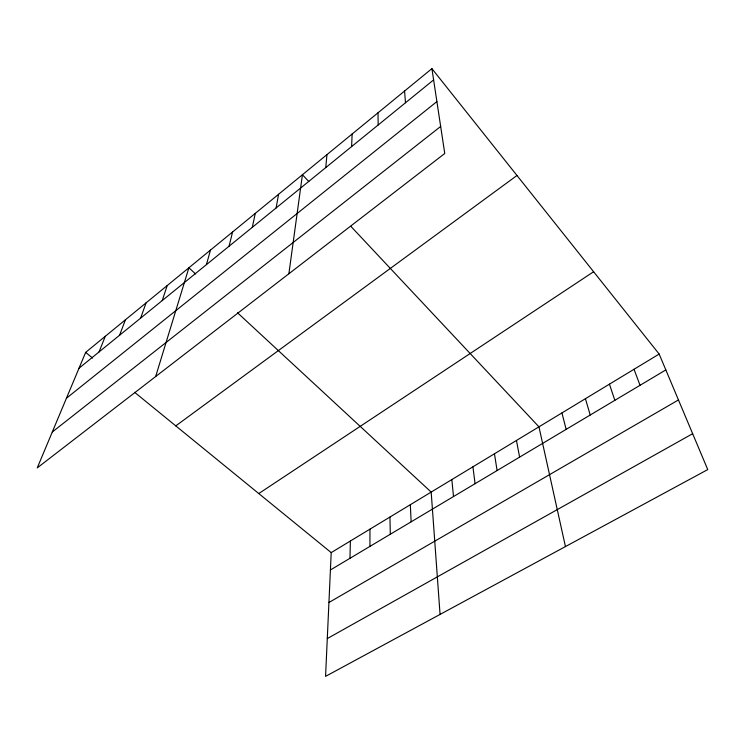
<?xml version="1.0" encoding="UTF-8"?>
<svg xmlns="http://www.w3.org/2000/svg" width="745" height="745" viewBox="0 0 745 745"><rect width="100%" height="100%" fill="white"/><g stroke="black" fill="none" stroke-linecap="round" stroke-linejoin="round"><path stroke-width="1.12" d="M369.93 546.402L369.958 529.155M349.964 558.303L350.383 541M351.603 146.588L352.134 133.998M134.659 392.345L331.208 552.613L325.565 676.367L707.75 469.583L659.157 354.061L431.904 68.633L85.647 352.385L37.25 467.897L444.765 153.489L431.904 68.633M325.761 167.597L326.953 154.634M288.883 273.75L302.433 174.73L308.793 181.501M276.134 207.957L278.555 194.296M252.294 227.337L255.284 213.368M229.069 246.222L232.589 231.965M206.44 264.624L210.472 250.097M155.658 376.542L188.895 267.772L195.581 273.964M162.224 300.57L167.215 285.549M140.628 318.134L146.067 302.88M119.573 335.25L125.43 319.782M99.038 351.947L105.296 336.284M79.007 368.235L433.609 79.911M66.426 398.258L436.896 101.581M52.29 432.007L440.668 126.445M175.773 425.879L516.983 175.485M258.776 493.553L593.607 271.729M331.208 552.613L659.157 354.061M330.417 569.962L665.834 369.92M328.936 602.5L678.462 399.944M327.288 638.577L692.654 433.702M85.647 352.385L92.613 358.066M237.515 312.788L431.178 492.091L440.062 614.42M350.886 226.368L538.952 426.838L565.446 546.579M634.023 369.287L640.039 385.305M609.447 384.159L614.839 400.335M585.421 398.705L590.217 415.021M561.935 412.926L566.144 429.371M516.462 440.453L519.6 457.132M494.457 453.779L497.092 470.561M472.917 466.817L475.068 483.691M451.833 479.584L453.509 496.552M404.572 91.02L405.494 102.763M410.337 504.71L411.138 521.826M389.942 517.058L390.315 534.24M377.994 112.802L378.171 124.983"/></g></svg>
